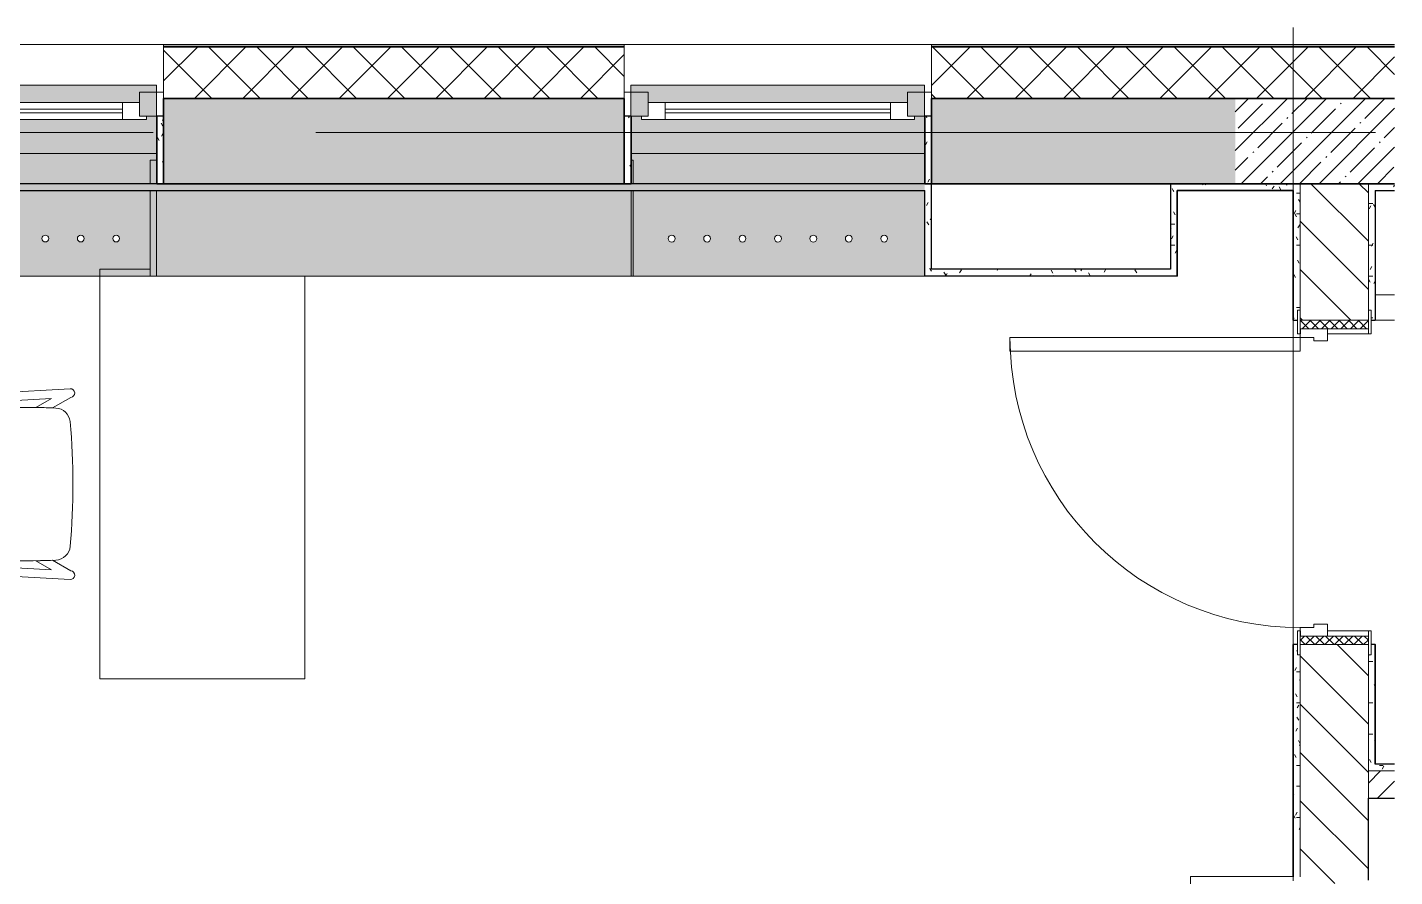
# Model space of a CAD drawing. Header units: millimetres. Extents: x 108096 to 167894, y -1987 to 21700.
# Drawn here: x 117501 to 121507, y 19120 to 21608 of the extents above; entities that cross this region are included whole.
import ezdxf

# ---------------------------------------------------------------- set-up
doc = ezdxf.new("R2010")
doc.units = ezdxf.units.MM
doc.linetypes.add('Осевая', pattern=[3175, 635, -476.25, 1587.5, -476.25])
for name, color, linetype, lineweight in [('A-DOOR', 7, 'Continuous', 9), ('A-DOOR-1', 7, 'Continuous', 13), ('A-DOOR-FRAM', 7, 'Continuous', 13), ('A-DOOR-FRAM-1', 7, 'Continuous', 9), ('A-GLAZ', 7, 'Continuous', 9), ('A-GLAZ-1', 7, 'Continuous', 13), ('A-WALL', 7, 'Continuous', 9), ('I-FURN', 7, 'Continuous', 9), ('I-WALL', 7, 'Continuous', 9), ('Знаки', 7, 'Continuous', 9), ('Оси', 7, 'Continuous', 9), ('Оси-2', 7, 'Осевая', 9)]:
    doc.layers.add(name, color=color, linetype=linetype, lineweight=lineweight)
for name, color, linetype, lineweight, true_color in [('A-WALL-1', 7, 'Continuous', 25, 0x3c3c3c), ('A-WALL-2', 7, 'Continuous', 35, 0x3c3c3c), ('A-WALL-3', 7, 'Continuous', 13, 0x3c3c3c), ('A-WALL-FNSH-1', 7, 'Continuous', 13, 0x3c3c3c), ('A-WALL-FNSH-2', 7, 'Continuous', 9, 0x3c3c3c), ('I-FURN-1', 7, 'Continuous', 9, 0xf0f0f0), ('I-FURN-2', 7, 'Continuous', 9, 0xaaaaaa)]:
    doc.layers.add(name, color=color, linetype=linetype, lineweight=lineweight, true_color=true_color)
pattern_1 = [(45, (0, 0), (-57.024626, 57.024626), []), (45, (57.025, 0), (-57.024626, 57.024626), [100.806, -20.161, 3.353, -16.808])]
pattern_2 = [(0, (0, 0), (121.92, 30.48), [10.058, -81.382, 10.058, -81.382, -487.68]), (0, (0, 0), (121.92, 30.48), [-182.88, 10.058, -172.822, 10.058, -81.382, -213.36]), (0, (0, 0), (121.92, 30.48), [-457.2, 10.058, -50.902, 10.058, -142.342]), (120, (45.72, 15.24), (-87.356454, 90.345817), [10.058, -81.382, 10.058, -81.382, -487.68]), (120, (45.72, 15.24), (-87.356454, 90.345817), [-182.88, 10.058, -172.822, 10.058, -81.382, -213.36]), (120, (45.72, 15.24), (-87.356454, 90.345817), [-457.2, 10.058, -50.902, 10.058, -142.342]), (240, (60.96, 76.2), (-34.563546, -120.825817), [10.058, -81.382, 10.058, -81.382, -487.68]), (240, (60.96, 76.2), (-34.563546, -120.825817), [-182.88, 10.058, -172.822, 10.058, -81.382, -213.36]), (240, (60.96, 76.2), (-34.563546, -120.825817), [-457.2, 10.058, -50.902, 10.058, -142.342])]

# ---------------------------------------------------------------- blocks, each defined once
blk = doc.blocks.new('120_Окно_СКБ_1Ст - 120_Окно_СКБ_1Ст 900х2500_h_ с форточкой-22876038-План разверток пом_3_33_ Этаж 3')
at = {"layer": 'A-GLAZ'}
for p, q in [((-431, -57), (-450, -57)), ((450, -57), (429, -57)), ((-330, -107), (330, -107)), ((330, -117), (-330, -117)), ((429, -127), (450, -127))]:
    blk.add_line(p, q, dxfattribs=at)
at = {"layer": 'A-GLAZ-1'}
for p, q in [((-450, -127), (-450, -57)), ((-450, -57), (-380, -57)), ((-380, -57), (-380, -127)), ((380, -127), (380, -57)), ((380, -57), (450, -57)), ((450, -57), (450, -127)), ((380, -87), (-380, -87)), ((-380, -87), (-380, -127)), ((-330, -137), (-330, -87)), ((330, -137), (330, -87)), ((380, -127), (380, -87)), ((-380, -127), (-450, -127)), ((-380, -127), (-400, -127)), ((-400, -127), (-400, -137)), ((-400, -137), (400, -137)), ((400, -137), (-400, -137)), ((450, -127), (380, -127)), ((400, -127), (380, -127)), ((400, -137), (400, -127))]:
    blk.add_line(p, q, dxfattribs=at)
blk = doc.blocks.new('110_Дверь_СКБ_1Ст_Внутренняя1 - Д-8 950x2100h_охрана-31784688-План разверток пом_3_33_ Этаж 3')
at = {"layer": 'A-DOOR'}
h = blk.add_hatch(dxfattribs=at)
h.set_pattern_fill('FP_4', color=256, style=0, pattern_type=2)
h.set_pattern_definition([(135, (1826.41, 164.685), (-14.14214, -14.14214), []), (225, (1826.41, 164.685), (14.14214, -14.14214), [])])
h.paths.add_polyline_path([(462.5, -100), (487.5, -100), (487.5, 100), (462.5, 100)])
at = {"layer": 'A-DOOR-FRAM-1'}
h = blk.add_hatch(dxfattribs=at)
h.set_pattern_fill('FP_5', color=256, style=0, pattern_type=2)
h.set_pattern_definition([(45, (-296.384, 164.685), (-14.1421, 14.1421), []), (135, (-296.384, 164.685), (-14.1421, -14.1421), [])])
h.paths.add_polyline_path([(-462.5, -100), (-437.5, -100), (-437.5, 100), (-462.5, 100)])
at = {"layer": 'A-DOOR'}
blk.add_arc((437.5, 100), 850, 90, 180, dxfattribs=at)
at = {"layer": 'A-DOOR-1'}
for p, q in [((437.5, 950), (397.5, 950)), ((397.5, 950), (397.5, 100)), ((437.5, 100), (437.5, 950)), ((397.5, 100), (437.5, 100))]:
    blk.add_line(p, q, dxfattribs=at)
at = {"layer": 'A-DOOR-FRAM'}
for p, q in [((-422.5, 108), (-492.5, 108)), ((-492.5, 108), (-492.5, 100)), ((-492.5, 100), (-422.5, 100)), ((-437.5, 100), (-462.5, 100)), ((-462.5, 100), (-462.5, -100)), ((-412.5, 100), (-437.5, 100)), ((-437.5, 100), (-437.5, 20)), ((-437.5, -100), (-437.5, 100)), ((-422.5, 100), (-437.5, 100)), ((-437.5, 100), (-437.5, 99)), ((-437.5, 99), (-422.5, 99)), ((-422.5, 100), (-422.5, 108)), ((-422.5, 99), (-422.5, 100)), ((-412.5, 60), (-412.5, 100)), ((437.5, 100), (437.5, 60)), ((462.5, 100), (437.5, 100)), ((517.5, 108), (447.5, 108)), ((447.5, 108), (447.5, 100)), ((462.5, 100), (447.5, 100)), ((447.5, 100), (447.5, 99)), ((447.5, 100), (517.5, 100)), ((447.5, 99), (462.5, 99)), ((462.5, 20), (462.5, 100)), ((487.5, 100), (462.5, 100)), ((462.5, 100), (462.5, -100)), ((462.5, 99), (462.5, 100)), ((487.5, -100), (487.5, 100)), ((517.5, 100), (517.5, 108)), ((-402.5, 60), (-412.5, 60)), ((-402.5, 20), (-402.5, 60)), ((437.5, 60), (427.5, 60)), ((427.5, 60), (427.5, 20)), ((-437.5, 20), (-402.5, 20)), ((-422.5, 20), (-437.5, 20)), ((-437.5, 20), (-437.5, -100)), ((-422.5, -100), (-422.5, 20)), ((427.5, 20), (462.5, 20)), ((462.5, 20), (447.5, 20)), ((447.5, 20), (447.5, -100)), ((462.5, -100), (462.5, 20)), ((-422.5, -100), (-492.5, -100)), ((-492.5, -100), (-492.5, -108)), ((-492.5, -108), (-422.5, -108)), ((-462.5, -100), (-437.5, -100)), ((-437.5, -100), (-422.5, -100)), ((-422.5, -108), (-422.5, -100)), ((447.5, -100), (462.5, -100)), ((517.5, -100), (447.5, -100)), ((447.5, -100), (447.5, -108)), ((447.5, -108), (517.5, -108)), ((462.5, -100), (487.5, -100)), ((517.5, -108), (517.5, -100))]:
    blk.add_line(p, q, dxfattribs=at)
blk = doc.blocks.new('Стол базовый прямоугольный - 1_2-25479526-План разверток пом_3_33_ Этаж 3')
at = {"layer": 'I-FURN-1'}
for p, q in [((600, 300), (-600, 300)), ((-600, 300), (-600, -300)), ((600, 152.5), (600, 300)), ((-600, -300), (578.9, -300))]:
    blk.add_line(p, q, dxfattribs=at)
blk = doc.blocks.new('Chair_1 noor 78578 - 1_4-25422005-План разверток пом_3_33_ Этаж 3')
at = {"layer": 'I-FURN'}
for p, q in [((-130.5, 405.7), (-130.5, 344.8)), ((359.1, 344.8), (359.1, 405.7)), ((-141.2, 329.7), (-165.1, -92)), ((393.7, -92), (369.8, 329.7)), ((-136.5, -37.1), (-117.3, 302)), ((345.9, 302), (365.1, -37.1)), ((-110.2, 8.6), (-136.5, -37.1)), ((365.1, -37.1), (338.8, 8.6)), ((-139.7, -93.5), (-108.8, -39.9)), ((337.4, -39.9), (368.3, -93.5))]:
    blk.add_line(p, q, dxfattribs=at)
for centre, radius, start, end in [((114.3, -271.9), 732.8, 71.3174, 108.6833), ((114.3, -239.2), 609.6, 73.8265, 106.1735), ((114.3, -279.3), 660.4, 111.7, 112.7563), ((-37.4, 344.8), 93.1, 180, 204.9864), ((-37.4, 344.8), 93.1, 186.4785, 204.9864), ((114.3, -408), 746, 71.9445, 107.8276), ((-41.4, 297.5), 50.8, 106.1735, 171.9659), ((270, 297.5), 50.8, 8.0341, 73.8265), ((266, 344.8), 93.1, 334.477, 360), ((266, 344.8), 93.1, 335.0136, 353.5215), ((114.3, -279.3), 660.4, 67.2437, 68.3), ((-116, 308.2), 6.35, 204.9864, 258.4091), ((-116, 308.2), 6.35, 204.9864, 287.8276), ((1798.9, 37.7), 1909.3, 171.9659, 182.6261), ((-1570.3, 37.7), 1909.3, 357.3739, 8.0341), ((344.3, 307.4), 6.35, 281.4186, 334.477), ((344.6, 308.2), 6.35, 281.5909, 335.0136), ((1798.9, 37.7), 1909.3, 180.8761, 182.3307), ((-1570.3, 37.7), 1909.3, 357.6693, 359.1239), ((-64, -47.7), 44.5, 182.6261, 265.0912), ((292.6, -47.7), 44.4, 275.9396, 357.3739), ((-152.4, -92.7), 12.7, 176.75, 356.75), ((114.8, 2033.8), 2133.6, 265.0912, 274.9044), ((381, -92.7), 12.7, 183.25, 3.25)]:
    blk.add_arc(centre, radius, start, end, dxfattribs=at)
for points in [[(-120.4, 422.3), (-122, 420.8), (-124.7, 417.8), (-127.8, 413.5), (-129.8, 409.4), (-130.4, 406.9), (-130.5, 405.7)], [(359.1, 405.7), (359, 406.9), (358.4, 409.4), (356.4, 413.5), (353.3, 417.8), (350.6, 420.8), (349, 422.3)]]:
    blk.add_open_spline(points, degree=3, dxfattribs=at)
blk = doc.blocks.new('Зашивка радиатора_ с перфорацией М1_1 - Зашивка радиатора_ с перфорацией М1_1-V6-План разверток пом_3_33_ Этаж 3')
at = {"layer": 'Знаки'}
h = blk.add_hatch(color=256, dxfattribs=at)
h.paths.add_polyline_path([(27.9, 180), (430, 180), (430, 380), (-430, 380), (-429, 180), (-140, 180)])
h.paths.add_polyline_path([(-399, 279), (-399, 289), (-379, 289), (-379, 329), (381, 329), (381, 289), (401, 289), (401, 279), (-379, 279)])
h = blk.add_hatch(color=256, dxfattribs=at)
h.paths.add_polyline_path([(-430, -179.9), (412.2, -179.9), (412.2, 71), (-430, 71), (-430, -8.5)])
h.paths.add_polyline_path([(-206.5, -79.6), (-211.5, -78.3), (-215.2, -74.6), (-216.5, -69.6), (-215.2, -64.6), (-211.5, -61), (-206.5, -59.6), (-201.5, -61), (-197.8, -64.6), (-196.5, -69.6), (-197.8, -74.6), (-201.5, -78.3), (-203.9, -79.3)])
h.paths.add_polyline_path([(-310.3, -79.6), (-315.2, -78.3), (-318.9, -74.6), (-320.2, -69.6), (-318.9, -64.6), (-315.2, -61), (-310.3, -59.6), (-305.2, -61), (-301.6, -64.6), (-300.2, -69.6), (-301.6, -74.6), (-305.2, -78.3), (-307.9, -79.3)])
h.paths.add_polyline_path([(-102.8, -79.6), (-107.7, -78.3), (-111.4, -74.6), (-112.7, -69.6), (-111.4, -64.6), (-107.7, -61), (-102.8, -59.6), (-97.7, -61), (-94.1, -64.6), (-92.7, -69.6), (-94.1, -74.6), (-98, -78.4), (-100.2, -79.3)])
h.paths.add_polyline_path([(1, -79.6), (-4, -78.3), (-7.7, -74.6), (-9, -69.6), (-7.7, -64.6), (-4, -61), (1, -59.6), (6, -61), (9.7, -64.6), (11, -69.6), (9.7, -74.6), (6, -78.3), (3.6, -79.3)])
h.paths.add_polyline_path([(104.7, -79.6), (99.8, -78.3), (96.1, -74.6), (94.8, -69.6), (96.1, -64.6), (99.8, -61), (104.7, -59.6), (109.8, -61), (113.4, -64.6), (114.8, -69.6), (113.4, -74.6), (109.8, -78.3), (107.3, -79.3)])
h.paths.add_polyline_path([(312.2, -79.6), (307.3, -78.3), (303.6, -74.6), (302.3, -69.6), (303.6, -64.6), (307.3, -61), (312.2, -59.6), (317.3, -61), (320.9, -64.6), (322.3, -69.6), (320.9, -74.6), (317.3, -78.3), (314.8, -79.3)])
h.paths.add_polyline_path([(208.5, -79.6), (203.5, -78.3), (199.8, -74.6), (198.5, -69.6), (199.8, -64.6), (203.5, -61), (208.5, -59.6), (213.5, -61), (217.2, -64.6), (218.5, -69.6), (217.2, -74.6), (213.5, -78.3), (211.1, -79.3)])
h.paths.add_polyline_path([(-98, 91), (412.2, 91), (412.2, 159.9), (430.2, 159.9), (430.2, 180), (-429, 179.1), (-429, 91), (-105.1, 91)])
for p, q in [((430, 380), (-430, 380)), ((-430, 380), (-430, 289)), ((430, 180), (430, 380)), ((-429, 180), (430, 180)), ((430.2, 180), (-429, 180)), ((-430, 71.1), (-430, -179.9)), ((-430, -179.9), (264.6, -179.9)), ((264.6, -179.9), (412.2, -179.9))]:
    blk.add_line(p, q, dxfattribs=at)
for centre, start, end in [((-310.3, 80.4), 255, 285), ((-206.5, 80.4), 255, 285), ((-102.8, 80.4), 255, 285), ((1, 80.4), 255, 285), ((104.7, 80.4), 255, 285), ((208.5, 80.4), 255, 285), ((312.2, 80.4), 255, 285), ((-310.3, -69.6), 0, 180), ((-310.3, -69.6), 180, 0), ((-206.5, -69.6), 0, 180), ((-206.5, -69.6), 180, 0), ((-102.8, -69.6), 0, 180), ((-102.8, -69.6), 180, 0), ((1, -69.6), 0, 180), ((1, -69.6), 180, 0), ((104.7, -69.6), 0, 180), ((104.7, -69.6), 180, 0), ((208.5, -69.6), 0, 180), ((208.5, -69.6), 180, 0), ((312.2, -69.6), 0, 180), ((312.2, -69.6), 180, 0)]:
    blk.add_arc(centre, 10, start, end, dxfattribs=at)
blk = doc.blocks.new('Зашивка радиатора_ с перфорацией М1_1 - Зашивка радиатора_ с перфорацией М1_1-V7-План разверток пом_3_33_ Этаж 3')
at = {"layer": 'Знаки'}
h = blk.add_hatch(color=256, dxfattribs=at)
h.paths.add_polyline_path([(-429, 180), (430, 180), (430, 380), (-430, 380), (-429, 279.1)])
h.paths.add_polyline_path([(-207.1, 279.1), (-399, 279.1), (-399, 289.1), (-379, 289.1), (-379, 329.1), (381, 329.1), (381, 289.1), (401, 289.1), (401, 279.1), (-39.2, 279.1)])
h = blk.add_hatch(color=256, dxfattribs=at)
h.paths.add_polyline_path([(-423.4, -179.9), (430.2, -179.9), (430, 71.1), (-423.4, 71.1), (-423.4, -178.4)])
h.paths.add_polyline_path([(208.5, -79.6), (203.5, -78.3), (199.8, -74.6), (198.5, -69.6), (199.8, -64.6), (203.5, -61), (208.5, -59.6), (213.5, -61), (217.2, -64.6), (218.5, -69.6), (217.2, -74.6), (212.6, -78.7), (211.1, -79.3)])
h.paths.add_polyline_path([(-310.3, -79.6), (-315.2, -78.3), (-318.9, -74.6), (-320.2, -69.6), (-318.9, -64.6), (-315.2, -61), (-310.3, -59.6), (-305.2, -61), (-301.6, -64.6), (-300.2, -69.6), (-301.6, -74.6), (-305.2, -78.3), (-307.7, -79.3)])
h.paths.add_polyline_path([(1, -79.6), (-4, -78.3), (-7.7, -74.6), (-9, -69.6), (-7.7, -64.6), (-4, -61), (1, -59.6), (6, -61), (9.7, -64.6), (11, -69.6), (9.7, -74.6), (6, -78.3), (2.7, -79.4)])
h.paths.add_polyline_path([(104.7, -79.6), (99.8, -78.3), (96.1, -74.6), (94.8, -69.6), (96.1, -64.6), (99.8, -61), (104.7, -59.6), (109.8, -61), (113.4, -64.6), (114.8, -69.6), (113.4, -74.6), (109.8, -78.3), (107.3, -79.3)])
h.paths.add_polyline_path([(312.2, -79.6), (307.3, -78.3), (303.6, -74.6), (302.3, -69.6), (303.6, -64.6), (307.3, -61), (312.2, -59.6), (317.3, -61), (320.9, -64.6), (322.3, -69.6), (320.9, -74.6), (317.3, -78.3), (314.8, -79.3)])
h.paths.add_polyline_path([(-102.8, -79.6), (-107.7, -78.3), (-111.4, -74.6), (-112.7, -69.6), (-111.4, -64.6), (-107.7, -61), (-102.8, -59.6), (-97.7, -61), (-94.1, -64.6), (-92.7, -69.6), (-94.1, -74.6), (-97.7, -78.3), (-100.2, -79.3)])
h.paths.add_polyline_path([(-206.5, -79.6), (-211.5, -78.3), (-215.2, -74.6), (-216.5, -69.6), (-215.2, -64.6), (-211.5, -61), (-206.5, -59.6), (-201.5, -61), (-197.8, -64.6), (-196.5, -69.6), (-197.8, -74.6), (-201.5, -78.3), (-203.9, -79.3)])
h.paths.add_polyline_path([(430, 91.1), (430.2, 91.1), (430.2, 180), (-429, 179.1), (-429, 160), (-423.4, 160), (-423.4, 91.1), (391.2, 91.1)])
for p, q in [((430, 380), (-430, 380)), ((-430, 380), (-430, 289.1)), ((430, 180), (430, 380)), ((-429, 180), (430, 180)), ((430.2, 180), (-429, 180)), ((430.2, 91.1), (430.2, 180)), ((430.2, -179.9), (430.2, 71.1)), ((-423.4, -179.9), (430.2, -179.9))]:
    blk.add_line(p, q, dxfattribs=at)
for centre, start, end in [((-310.3, 80.4), 255, 285), ((-206.5, 80.4), 255, 285), ((-102.8, 80.4), 255, 285), ((1, 80.4), 255, 285), ((104.7, 80.4), 255, 285), ((208.5, 80.4), 255, 285), ((312.2, 80.4), 255, 285), ((-310.3, -69.6), 0, 180), ((-310.3, -69.6), 180, 0), ((-206.5, -69.6), 0, 180), ((-206.5, -69.6), 180, 0), ((-102.8, -69.6), 0, 180), ((-102.8, -69.6), 180, 0), ((1, -69.6), 0, 180), ((1, -69.6), 180, 0), ((104.7, -69.6), 0, 180), ((104.7, -69.6), 180, 0), ((208.5, -69.6), 0, 180), ((208.5, -69.6), 180, 0), ((312.2, -69.6), 0, 180), ((312.2, -69.6), 180, 0)]:
    blk.add_arc(centre, 10, start, end, dxfattribs=at)
blk = doc.blocks.new('Зашивка без перфорации М3 - М3_20-31152462-План разверток пом_3_33_ Этаж 3')
at = {"layer": 'Знаки'}
h = blk.add_hatch(color=256, dxfattribs=at)
h.paths.add_polyline_path([(-160.8, -179.9), (960.2, -179.9), (960.2, 71), (-430, 71), (-430, -179.9)])
h.paths.add_polyline_path([(-430, 91), (-429.2, 91), (-430, 180)])
for p, q in [((-430, 180), (-430, 91)), ((-430, 71), (-430, -179.9)), ((960.2, -179.9), (960.2, 71)), ((-430, -179.9), (960.2, -179.9))]:
    blk.add_line(p, q, dxfattribs=at)
blk = doc.blocks.new('Зашивка_ опоясывающая панель - Зашивка_ опоясывающая панель-31040900-План разверток пом_3_33_ Этаж 3')
at = {"layer": 'Знаки'}
h = blk.add_hatch(color=256, dxfattribs=at)
h.paths.add_polyline_path([(-430, 180), (-430, 179.9), (-424.1, 179.9), (-424.1, -71.1), (-406, -71.1), (-406, 180), (-424.1, 180)])
h.paths.add_polyline_path([(-406, -91.1), (-424.1, -91.1), (-424.1, -160), (-406, -160)])
for p, q in [((-430, 180), (-406, 180)), ((-406, 180), (-406, -71.1)), ((-406, -91.1), (-406, -160)), ((-424.1, -160), (-406, -160))]:
    blk.add_line(p, q, dxfattribs=at)
blk = doc.blocks.new('Зашивка_ опоясывающая панель - Зашивка_ опоясывающая панель-V9-План разверток пом_3_33_ Этаж 3')
at = {"layer": 'Знаки'}
h = blk.add_hatch(color=256, dxfattribs=at)
h.paths.add_polyline_path([(-424.1, 180), (-430, 180), (-430, -71.1), (-424.1, -71.1), (-424.1, 179.9), (-406, 180)])
h.paths.add_polyline_path([(-424.4, -91.1), (-430, -91.1), (-430, -160), (-424.4, -160)])
for p, q in [((-430, -71.1), (-430, 180)), ((-430, 180), (-406, 180)), ((-430, -160), (-430, -91.1)), ((-430, -160), (-424.4, -160))]:
    blk.add_line(p, q, dxfattribs=at)
blk = doc.blocks.new('Зашивка приборов отопления43 - Зашивка приборов отопления-33398518-План разверток пом_3_33_ Этаж 3')
at = {"layer": 'A-WALL'}
for p, q in [((121290.8, 18669.6), (121347.6, 18669.6)), ((121347.6, 18669.6), (121290.8, 18669.6)), ((121290.8, 18594.6), (121347.6, 18594.6))]:
    blk.add_line(p, q, dxfattribs=at)

msp = doc.modelspace()

# ---------------------------------------------------------------- hatches: boundary and pattern name
at = {"layer": 'A-WALL'}
h = msp.add_hatch(dxfattribs=at)
h.set_pattern_fill('FP_3', color=256, style=0, pattern_type=2)
h.set_pattern_definition([(45, (0, 0), (-70.71068, 70.71068), []), (135, (0, 0), (-70.71068, -70.71068), [])])
h.paths.add_polyline_path([(121040, 21400), (121506.8, 21400), (121506.8, 21550), (120150.2, 21550), (120150.2, 21400), (120163.7, 21400)])
h.paths.add_polyline_path([(117900.4, 21400), (119250.2, 21400), (119250.2, 21550), (117900.4, 21550)])
h.paths.add_polyline_path([(116805.7, 21400), (117000.4, 21400), (117000.4, 21550), (116130.4, 21550), (116130.4, 21400), (116134.2, 21400)])
h.paths.add_polyline_path([(114700.4, 21400), (114700.4, 21550), (113550, 21550), (113550, 21400), (114119.4, 21400)])
h.paths.add_polyline_path([(111250, 21400), (111250, 21550), (110761.5, 21550), (110761.5, 21400), (111097.3, 21400)])
at = {"layer": 'I-WALL'}
h = msp.add_hatch(dxfattribs=at)
h.set_pattern_fill('FP_2', color=256, style=0, pattern_type=2)
h.set_pattern_definition(pattern_1)
h.paths.add_polyline_path([(120150.2, 21150), (121040, 21150), (121040, 21400), (120150.2, 21400), (120150.2, 21196.7)])
h.paths.add_polyline_path([(119250.2, 21150), (119250.2, 21400), (117900.4, 21400), (117900.4, 21150), (119156.3, 21150)])
h.paths.add_polyline_path([(117000.4, 21150), (117000.4, 21400), (116130.4, 21400), (116130.4, 21150), (116805.7, 21150)])
h.paths.add_polyline_path([(113550, 21150), (114700.4, 21150), (114700.4, 21400), (113550, 21400)])
h.paths.add_polyline_path([(110850, 21150), (111250, 21150), (111250, 21400), (110761.5, 21400), (110761.5, 21150)])
h = msp.add_hatch(dxfattribs=at)
h.set_pattern_fill('FP_2', color=256, style=0, pattern_type=2)
h.set_pattern_definition(pattern_1)
h.paths.add_polyline_path([(121210, 21150), (121506.8, 21150), (121506.8, 21400), (121040, 21400), (121040, 21150)])
h = msp.add_hatch(dxfattribs=at)
h.set_pattern_fill('FP_8', color=256, style=0, pattern_type=2)
h.set_pattern_definition(pattern_2)
h.paths.add_polyline_path([(117900.4, 21150), (117900.4, 21347.8), (117880.4, 21347.8), (117880.4, 21150)])
h = msp.add_hatch(dxfattribs=at)
h.set_pattern_fill('FP_8', color=256, style=0, pattern_type=2)
h.set_pattern_definition(pattern_2)
h.paths.add_polyline_path([(119270.2, 21150), (119270.2, 21348), (119250.2, 21348), (119250.2, 21150)])
h = msp.add_hatch(dxfattribs=at)
h.set_pattern_fill('FP_8', color=256, style=0, pattern_type=2)
h.set_pattern_definition(pattern_2)
h.paths.add_polyline_path([(120150.2, 21150), (120150.2, 21347.8), (120130.2, 21347.8), (120130.2, 21150)])
h = msp.add_hatch(dxfattribs=at)
h.set_pattern_fill('FP_8', color=256, style=0, pattern_type=2)
h.set_pattern_definition(pattern_2)
h.paths.add_polyline_path([(120130.2, 21130), (120130.2, 21150), (116100.4, 21150), (116100.4, 21130), (120129.2, 21130)])
h = msp.add_hatch(dxfattribs=at)
h.set_pattern_fill('FP_8', color=256, style=0, pattern_type=2)
h.set_pattern_definition(pattern_2)
h.paths.add_polyline_path([(120130.2, 20900), (120150.2, 20900), (120150.2, 21150), (120130.2, 21150), (120130.2, 20904.4)])
h = msp.add_hatch(dxfattribs=at)
h.set_pattern_fill('FP_8', color=256, style=0, pattern_type=2)
h.set_pattern_definition(pattern_2)
h.paths.add_polyline_path([(121209, 21130), (121210, 21130), (121210, 21150), (120850, 21150), (120850, 21130), (120870, 21130)])
h = msp.add_hatch(dxfattribs=at)
h.set_pattern_fill('FP_8', color=256, style=0, pattern_type=2)
h.set_pattern_definition(pattern_2)
h.paths.add_polyline_path([(121210, 19120), (121230, 19120), (121229.1, 19770), (121222, 19770), (121222, 19800), (121210, 19800), (121210, 19296.4)])
h.paths.add_polyline_path([(121222, 20750), (121222, 20780), (121230, 20780), (121230, 21150), (121210, 21150), (121210, 20750)])
h = msp.add_hatch(dxfattribs=at)
h.set_pattern_fill('FP_1', color=256, style=0, pattern_type=2)
h.set_pattern_definition([(135, (0, 0), (-70.71068, -70.71068), [])])
h.paths.add_polyline_path([(121430, 19100), (121430, 19800), (121230, 19800), (121230, 19100)])
h.paths.add_polyline_path([(121430, 20750), (121430, 21150), (121230, 21150), (121230, 20750)])
h = msp.add_hatch(dxfattribs=at)
h.set_pattern_fill('FP_8', color=256, style=0, pattern_type=2)
h.set_pattern_definition(pattern_2)
h.paths.add_polyline_path([(121450, 19430), (121450, 19800), (121438, 19800), (121438, 19770), (121430, 19770), (121430, 19430)])
h.paths.add_polyline_path([(121438, 20750), (121450, 20750), (121450, 21150), (121430, 21150), (121430, 20780), (121438, 20780)])
h = msp.add_hatch(dxfattribs=at)
h.set_pattern_fill('FP_8', color=256, style=0, pattern_type=2)
h.set_pattern_definition(pattern_2)
h.paths.add_polyline_path([(121506.8, 21130), (121506.8, 21150), (121450, 21150), (121450, 21130)])
h = msp.add_hatch(dxfattribs=at)
h.set_pattern_fill('FP_8', color=256, style=0, pattern_type=2)
h.set_pattern_definition(pattern_2)
h.paths.add_polyline_path([(120850, 20880), (120870, 20880), (120870, 21130), (120850, 21130), (120850, 20900)])
h = msp.add_hatch(dxfattribs=at)
h.set_pattern_fill('FP_8', color=256, style=0, pattern_type=2)
h.set_pattern_definition(pattern_2)
h.paths.add_polyline_path([(120850, 20880), (120850, 20900), (120130.2, 20900), (120130.2, 20880), (120163.7, 20880)])
h = msp.add_hatch(dxfattribs=at)
h.set_pattern_fill('FP_6', color=256, style=0, pattern_type=2)
h.set_pattern_definition([(45, (0, 0), (-35.35534, 35.35534), [])])
h.paths.add_polyline_path([(121506.8, 19350), (121506.8, 19430), (121430, 19430), (121430, 19350)])
h = msp.add_hatch(dxfattribs=at)
h.set_pattern_fill('FP_8', color=256, style=0, pattern_type=2)
h.set_pattern_definition(pattern_2)
h.paths.add_polyline_path([(121506.8, 19430), (121506.8, 19450), (121450, 19450), (121450, 19430)])

# ---------------------------------------------------------------- linework, layer by layer
at = {"layer": 'A-WALL'}
for p, q in [((117000.4, 21558), (117900.4, 21558)), ((119250.2, 21550), (117900.4, 21550)), ((119250.2, 21558), (120150.2, 21558)), ((121506.8, 21550), (120150.2, 21550)), ((121230, 21150), (121230, 20780)), ((121230, 20780), (121230, 21150)), ((121430, 20780), (121430, 21150)), ((121230, 19770), (121230, 19120)), ((121230, 19120), (121230, 19770)), ((121430, 19770), (121430, 19350)), ((121430, 19430), (121506.8, 19430))]:
    msp.add_line(p, q, dxfattribs=at)
at = {"layer": 'A-WALL-1'}
for p, q in [((117900.4, 21347.8), (117880.4, 21347.8)), ((117880.4, 21347.8), (117880.4, 21150)), ((117900.4, 21150), (117900.4, 21347.8)), ((119270.2, 21348), (119250.2, 21348)), ((119270.2, 21150), (119270.2, 21348)), ((120150.2, 21347.8), (120130.2, 21347.8)), ((120130.2, 21347.8), (120130.2, 21150)), ((120150.2, 21150), (120150.2, 21347.8)), ((120150.2, 21150), (116100.4, 21150)), ((117880.4, 21150), (117900.4, 21150)), ((119250.2, 21150), (119250.2, 21150)), ((119250.2, 21150), (119270.2, 21150)), ((120130.2, 21150), (120150.2, 21150)), ((120150.2, 20900), (120150.2, 21150)), ((120850, 21150), (120850, 20900)), ((117000.4, 21130), (120130.2, 21130)), ((120130.2, 20880), (120130.2, 21130)), ((120870, 20880), (120870, 21130)), ((121210, 21130), (120870, 21130)), ((121210, 21130), (121210, 20750)), ((121450, 21130), (121506.8, 21130)), ((121450, 21130), (121450, 20750)), ((120130.2, 20880), (120870, 20880)), ((120850, 20900), (120150.2, 20900)), ((121210, 20750), (121222, 20750)), ((121438, 20750), (121450, 20750)), ((121222, 19800), (121210, 19800)), ((121210, 19800), (121210, 19120)), ((121450, 19800), (121438, 19800)), ((121450, 19450), (121450, 19800)), ((121506.8, 19450), (121450, 19450)), ((121430, 19110), (121430, 19350)), ((121430, 19350), (121506.8, 19350))]:
    msp.add_line(p, q, dxfattribs=at)
at = {"layer": 'A-WALL-2'}
for p, q in [((117900.4, 21400), (117900.4, 21150)), ((119250.2, 21400), (117900.4, 21400)), ((119250.2, 21150), (119250.2, 21400)), ((120150.2, 21400), (120150.2, 21150)), ((121506.8, 21400), (120150.2, 21400)), ((117900.4, 21150), (119250.2, 21150)), ((121506.8, 21150), (120150.2, 21150))]:
    msp.add_line(p, q, dxfattribs=at)
at = {"layer": 'A-WALL-3'}
for p, q in [((117900.4, 21550), (117900.4, 21400)), ((119250.2, 21400), (119250.2, 21550)), ((120150.2, 21550), (120150.2, 21400))]:
    msp.add_line(p, q, dxfattribs=at)
at = {"layer": 'A-WALL-FNSH-1'}
for p, q in [((117900.4, 21553), (117900.4, 21550)), ((119250.2, 21553), (117900.4, 21553)), ((119250.2, 21550), (119250.2, 21553)), ((120150.2, 21553), (120150.2, 21550)), ((121506.8, 21553), (120150.2, 21553)), ((117880.4, 21347.8), (117879.4, 21347.8)), ((117879.4, 21347.8), (117879.4, 21150)), ((119271.2, 21348), (119270.2, 21348)), ((119271.2, 21150), (119271.2, 21348)), ((120130.2, 21347.8), (120129.2, 21347.8)), ((120129.2, 21347.8), (120129.2, 21150)), ((117879.4, 21150), (117880.4, 21150)), ((119270.2, 21150), (119271.2, 21150)), ((120129.2, 21150), (120130.2, 21150)), ((117900.4, 21130), (117900.4, 21129)), ((117900.4, 21129), (119250.2, 21129)), ((119250.2, 21129), (119250.2, 21130)), ((120129.2, 21130), (120129.2, 20879)), ((121209, 21129), (120870, 21129)), ((120871, 20879), (120871, 21129)), ((121209, 21129), (121209, 20750)), ((121451, 21129), (121506.8, 21129)), ((121451, 20750), (121451, 21129)), ((120129.2, 20879), (120871, 20879)), ((121209, 20750), (121210, 20750)), ((121450, 20750), (121451, 20750)), ((121210, 19800), (121209, 19800)), ((121209, 19800), (121209, 19121)), ((121451, 19800), (121450, 19800)), ((121451, 19451), (121451, 19800)), ((121506.8, 19451), (121451, 19451)), ((120909, 19121), (120909, 18579)), ((121209, 19121), (120909, 19121))]:
    msp.add_line(p, q, dxfattribs=at)
at = {"layer": 'A-WALL-FNSH-2'}
for p, q in [((119250.2, 21558), (117900.4, 21558)), ((117900.4, 21558), (117900.4, 21553)), ((119250.2, 21553), (119250.2, 21558)), ((121506.8, 21558), (120150.2, 21558)), ((120150.2, 21558), (120150.2, 21553))]:
    msp.add_line(p, q, dxfattribs=at)
at = {"layer": 'Оси'}
for p, q in [((121210, 19108), (121210, 21608)), ((118951, 21300), (121451, 21300))]:
    msp.add_line(p, q, dxfattribs=at)
at = {"layer": 'Оси-2'}
msp.add_line((111996.1, 21300), (118951, 21300), dxfattribs=at)

# ---------------------------------------------------------------- block references
at = {"layer": 'A-DOOR', "rotation": 89.99999999999987}
msp.add_blockref('110_Дверь_СКБ_1Ст_Внутренняя1 - Д-8 950x2100h_охрана-31784688-План разверток пом_3_33_ Этаж 3', (121330, 20262.5), dxfattribs=at)
at = {"layer": 'A-GLAZ'}
for p in [(117450.4, 21475), (119700.2, 21475)]:
    msp.add_blockref('120_Окно_СКБ_1Ст - 120_Окно_СКБ_1Ст 900х2500_h_ с форточкой-22876038-План разверток пом_3_33_ Этаж 3', p, dxfattribs=at)
at = {"layer": 'A-WALL'}
msp.add_blockref('Зашивка приборов отопления43 - Зашивка приборов отопления-33398518-План разверток пом_3_33_ Этаж 3', (159.2, 2155.4), dxfattribs=at)
at = {"layer": 'I-FURN-1', "rotation": 90}
msp.add_blockref('Стол базовый прямоугольный - 1_2-25479526-План разверток пом_3_33_ Этаж 3', (118014.1, 20300.2), dxfattribs=at)
at = {"layer": 'I-FURN-2', "rotation": 90.00000000000038}
msp.add_blockref('Chair_1 noor 78578 - 1_4-25422005-План разверток пом_3_33_ Этаж 3', (117534.9, 20155.9), dxfattribs=at)
at = {"layer": 'Знаки'}
for name, p in [('Зашивка радиатора_ с перфорацией М1_1 - Зашивка радиатора_ с перфорацией М1_1-V6-План разверток пом_3_33_ Этаж 3', (117449.4, 21059)), ('Зашивка радиатора_ с перфорацией М1_1 - Зашивка радиатора_ с перфорацией М1_1-V7-План разверток пом_3_33_ Этаж 3', (119699.2, 21058.9)), ('Зашивка без перфорации М3 - М3_20-31152462-План разверток пом_3_33_ Этаж 3', (118309.7, 21059))]:
    msp.add_blockref(name, p, dxfattribs=at)
at = {"layer": 'Знаки', "rotation": 180}
for name, p in [('Зашивка_ опоясывающая панель - Зашивка_ опоясывающая панель-31040900-План разверток пом_3_33_ Этаж 3', (117455.6, 21058.9)), ('Зашивка_ опоясывающая панель - Зашивка_ опоясывающая панель-V9-План разверток пом_3_33_ Этаж 3', (118845.9, 21058.9))]:
    msp.add_blockref(name, p, dxfattribs=at)

doc.saveas('drawing.dxf')
